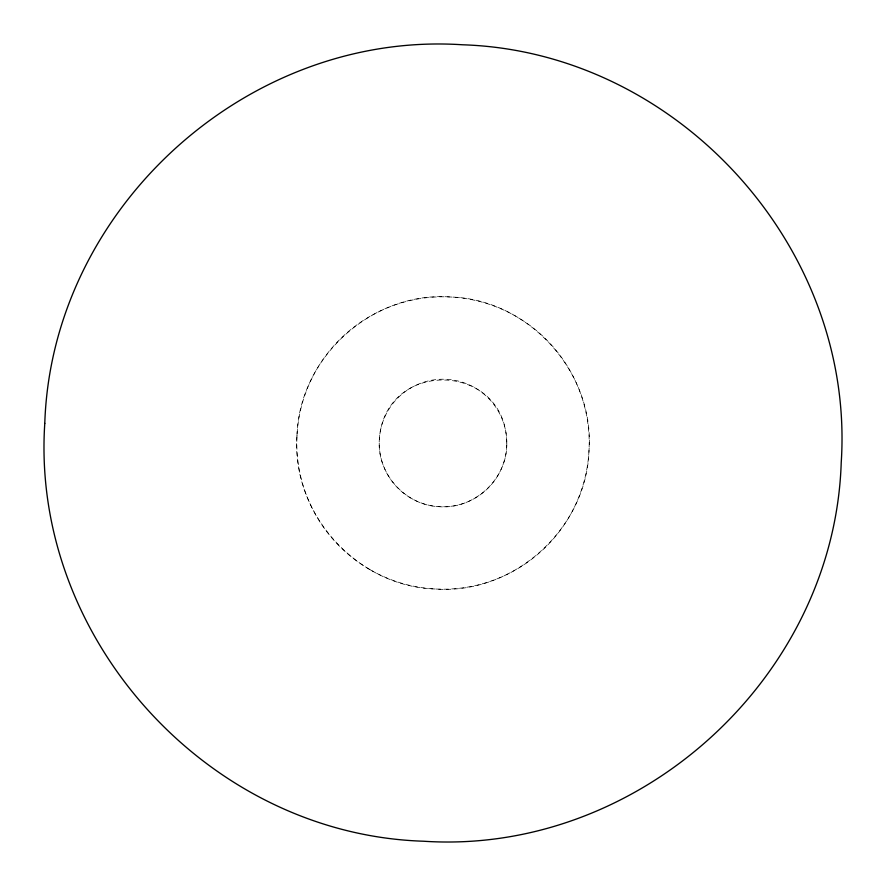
<?xml version="1.0" encoding="UTF-8"?>
<svg xmlns="http://www.w3.org/2000/svg" width="886" height="886" viewBox="0 0 886 886"><rect width="100%" height="100%" fill="white"/><g stroke="black" fill="none" stroke-linecap="round" stroke-linejoin="round"><path stroke-width="0.66" stroke-dasharray="4.43 3.32" d="M296.987 435.823C291.195 513.758 357.7 587.141 435.823 589.013C513.758 594.805 587.141 528.3 589.013 450.177C594.805 372.242 528.3 298.859 450.177 296.987C372.242 291.195 298.859 357.7 296.987 435.823M506.792 443C507.722 478.916 473.811 510.303 438.072 506.604C404.625 504.743 376.838 473.124 379.297 439.711C384.602 358.033 505.696 361.145 506.792 443A63.792 63.792 0 0 1 411.104 498.242A63.792 63.792 0 0 1 411.104 387.758A63.792 63.792 0 0 1 506.792 443M369.905 569.609A146.19 146.19 0 0 0 589.19 443A146.19 146.19 0 0 0 369.905 316.391A146.19 146.19 0 0 0 369.905 569.609"/><path stroke-width="1.33" d="M44.776 423.442C30.578 638.219 208.288 834.302 423.442 841.224C638.219 855.422 834.302 677.712 841.224 462.558C855.422 247.781 677.712 51.698 462.558 44.776C247.781 30.578 51.698 208.288 44.776 423.442"/></g></svg>
